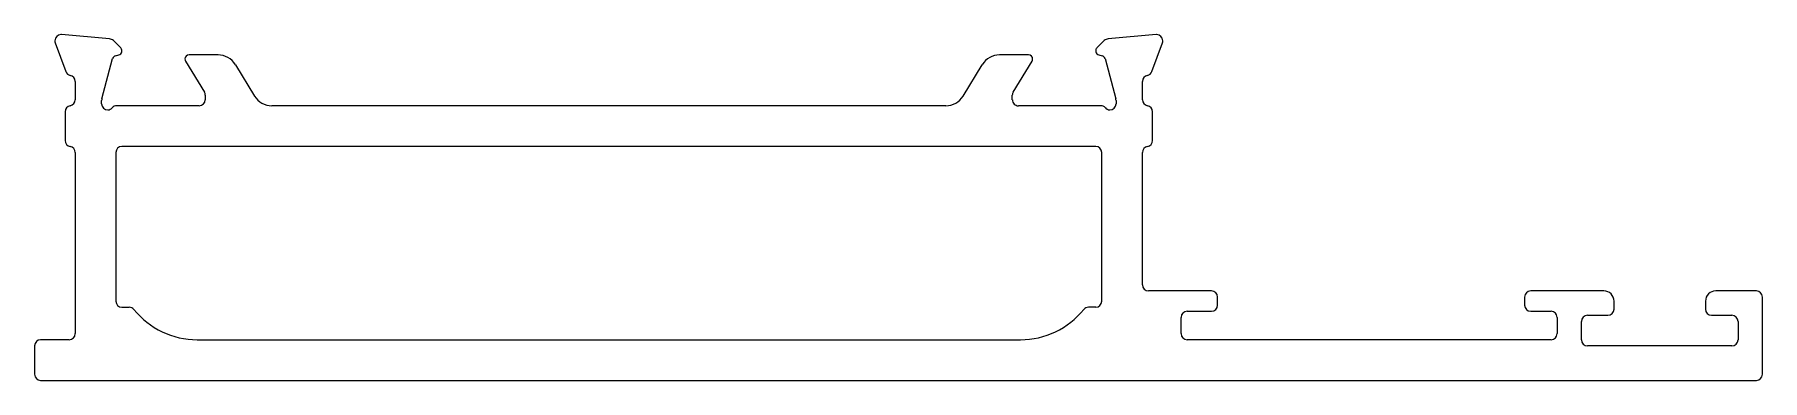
# Model space of a CAD drawing. Extents: x 2304.8 to 2389.8, y 921.9 to 938.9.
import ezdxf

# ---------------------------------------------------------------- set-up
doc = ezdxf.new("R2010")
doc.units = 0
doc.header["$LTSCALE"] = 5
doc.layers.get('0').update_dxf_attribs({"linetype": 'CONTINUOUS'})

msp = doc.modelspace()

# ---------------------------------------------------------------- linework, layer by layer
for p, q in [((2305.853, 938.529), (2306.367, 937.117)), ((2308.527, 938.722), (2306.161, 938.929)), ((2309.077, 938.271), (2308.713, 938.635)), ((2357.458, 938.635), (2357.094, 938.271)), ((2360.009, 938.929), (2357.644, 938.722)), ((2359.804, 937.117), (2360.318, 938.529)), ((2308.145, 935.768), (2308.676, 937.75)), ((2308.818, 937.892), (2308.987, 937.937)), ((2312.264, 937.626), (2313.191, 936.107)), ((2313.861, 937.93), (2312.435, 937.93)), ((2353.735, 937.93), (2352.31, 937.93)), ((2352.979, 936.107), (2353.906, 937.626)), ((2357.183, 937.937), (2357.353, 937.892)), ((2357.494, 937.75), (2358.025, 935.768)), ((2314.714, 937.451), (2315.655, 935.909)), ((2350.515, 935.909), (2351.456, 937.451)), ((2306.835, 936.63), (2306.835, 935.73)), ((2313.235, 935.951), (2313.235, 935.73)), ((2352.935, 935.73), (2352.935, 935.951)), ((2359.335, 935.73), (2359.335, 936.63)), ((2306.335, 935.138), (2306.335, 933.722)), ((2308.135, 935.53), (2308.135, 935.691)), ((2312.935, 935.43), (2308.882, 935.43)), ((2349.662, 935.43), (2316.509, 935.43)), ((2357.288, 935.43), (2353.235, 935.43)), ((2358.035, 935.691), (2358.035, 935.53)), ((2359.835, 933.722), (2359.835, 935.138)), ((2357.035, 933.43), (2309.135, 933.43)), ((2306.835, 933.13), (2306.835, 924.23)), ((2308.835, 933.13), (2308.835, 925.83)), ((2357.335, 925.83), (2357.335, 933.13)), ((2359.335, 926.63), (2359.335, 933.13)), ((2362.732, 926.33), (2359.635, 926.33)), ((2363.032, 925.63), (2363.032, 926.03)), ((2378.135, 926.03), (2378.135, 925.63)), ((2382.035, 926.33), (2378.435, 926.33)), ((2382.535, 925.43), (2382.535, 925.83)), ((2387.035, 925.83), (2387.035, 925.43)), ((2389.535, 926.33), (2387.535, 926.33)), ((2389.835, 922.23), (2389.835, 926.03)), ((2309.135, 925.53), (2309.489, 925.53)), ((2357.035, 925.53), (2356.682, 925.53)), ((2361.235, 924.23), (2361.235, 925.03)), ((2361.535, 925.33), (2362.732, 925.33)), ((2378.435, 925.33), (2379.435, 925.33)), ((2379.735, 925.03), (2379.735, 924.23)), ((2380.935, 923.93), (2380.935, 924.83)), ((2381.235, 925.13), (2382.235, 925.13)), ((2387.335, 925.13), (2388.335, 925.13)), ((2388.635, 924.83), (2388.635, 923.93)), ((2304.835, 923.63), (2304.835, 922.23)), ((2306.535, 923.93), (2305.135, 923.93)), ((2312.835, 923.93), (2353.335, 923.93)), ((2379.435, 923.93), (2361.535, 923.93)), ((2388.335, 923.63), (2381.235, 923.63)), ((2305.135, 921.93), (2389.535, 921.93))]:
    msp.add_line(p, q)
for centre, radius, start, end in [((2306.135, 938.63), 0.3, 90, 180), ((2306.116, 938.627), 0.281, 179.33603, 200.28031), ((2306.135, 938.63), 0.3, 85, 90), ((2308.501, 938.423), 0.3, 45, 85), ((2357.67, 938.423), 0.3, 95, 135), ((2360.035, 938.63), 0.3, 90, 95), ((2360.035, 938.63), 0.3, 0, 90), ((2360.054, 938.627), 0.281, 339.71969, 0.66397), ((2308.87, 937.698), 0.2, 105, 165), ((2308.935, 938.13), 0.2, 285, 345), ((2308.935, 938.13), 0.2, 360, 45), ((2308.935, 938.13), 0.2, 345, 0), ((2312.435, 937.73), 0.2, 90, 180), ((2312.435, 937.73), 0.2, 180, 211.39551), ((2313.861, 936.93), 1, 31.39551, 90), ((2352.31, 936.93), 1, 90, 148.60449), ((2353.735, 937.73), 0.2, 0, 90), ((2353.735, 937.73), 0.2, 328.60449, 360), ((2357.235, 938.13), 0.2, 135, 180), ((2357.235, 938.13), 0.2, 180, 195), ((2357.235, 938.13), 0.2, 195, 255), ((2357.301, 937.698), 0.2, 15, 75), ((2306.649, 937.219), 0.3, 200, 259.09572), ((2306.535, 936.63), 0.3, 0, 79.09572), ((2359.635, 936.63), 0.3, 100.90428, 180), ((2359.522, 937.219), 0.3, 280.90428, 340), ((2312.935, 935.951), 0.3, 0, 31.39551), ((2316.509, 936.43), 1, 211.39551, 270), ((2349.662, 936.43), 1, 270, 328.60449), ((2353.235, 935.951), 0.3, 148.60449, 180), ((2306.635, 935.138), 0.3, 99.59407, 180), ((2306.535, 935.73), 0.3, 279.59407, 0), ((2308.435, 935.691), 0.3, 165, 180), ((2308.435, 935.53), 0.3, 180, 270), ((2308.435, 935.53), 0.3, 270, 318.18969), ((2308.882, 935.13), 0.3, 90, 138.18969), ((2312.935, 935.73), 0.3, 270, 0), ((2353.235, 935.729), 0.299, 179.9014, 270.0986), ((2357.288, 935.13), 0.3, 41.81031, 90), ((2357.735, 935.53), 0.3, 221.81031, 270), ((2357.735, 935.53), 0.3, 270, 0), ((2357.735, 935.691), 0.3, 0, 15), ((2359.635, 935.73), 0.3, 180, 260.40593), ((2359.535, 935.138), 0.3, 0, 80.40593), ((2306.635, 933.722), 0.3, 180, 260.40593), ((2306.535, 933.13), 0.3, 0, 80.40593), ((2309.135, 933.13), 0.3, 90, 180), ((2357.035, 933.13), 0.3, 0, 90), ((2359.635, 933.13), 0.3, 99.59407, 180), ((2359.535, 933.722), 0.3, 279.59407, 0), ((2359.635, 926.63), 0.3, 180, 270), ((2309.135, 925.83), 0.3, 180, 270), ((2357.035, 925.83), 0.3, 270, 0), ((2362.732, 926.03), 0.3, 0, 90), ((2378.435, 926.03), 0.3, 90, 180), ((2382.035, 925.83), 0.5, 0, 90), ((2387.535, 925.83), 0.5, 90, 180), ((2389.535, 926.03), 0.3, 360, 90), ((2309.489, 925.23), 0.3, 38.89587, 90), ((2312.835, 927.93), 4, 218.89587, 270), ((2353.335, 927.93), 4, 270, 321.10413), ((2356.682, 925.23), 0.3, 90, 141.10413), ((2361.535, 925.03), 0.3, 90, 180), ((2362.732, 925.63), 0.3, 270, 0), ((2378.435, 925.63), 0.3, 180, 270), ((2379.435, 925.03), 0.3, 360, 90), ((2381.235, 924.83), 0.3, 90, 180), ((2382.235, 925.43), 0.3, 270, 360), ((2387.335, 925.43), 0.3, 180, 270), ((2388.335, 924.83), 0.3, 360, 90), ((2306.535, 924.23), 0.3, 270, 0), ((2361.535, 924.23), 0.3, 180, 270), ((2379.435, 924.23), 0.3, 270, 360), ((2305.135, 923.63), 0.3, 90, 180), ((2381.235, 923.93), 0.3, 180, 270), ((2388.335, 923.93), 0.3, 270, 360), ((2305.135, 922.23), 0.3, 180, 270), ((2389.535, 922.23), 0.3, 270, 0)]:
    msp.add_arc(centre, radius, start, end)

doc.saveas('drawing.dxf')
